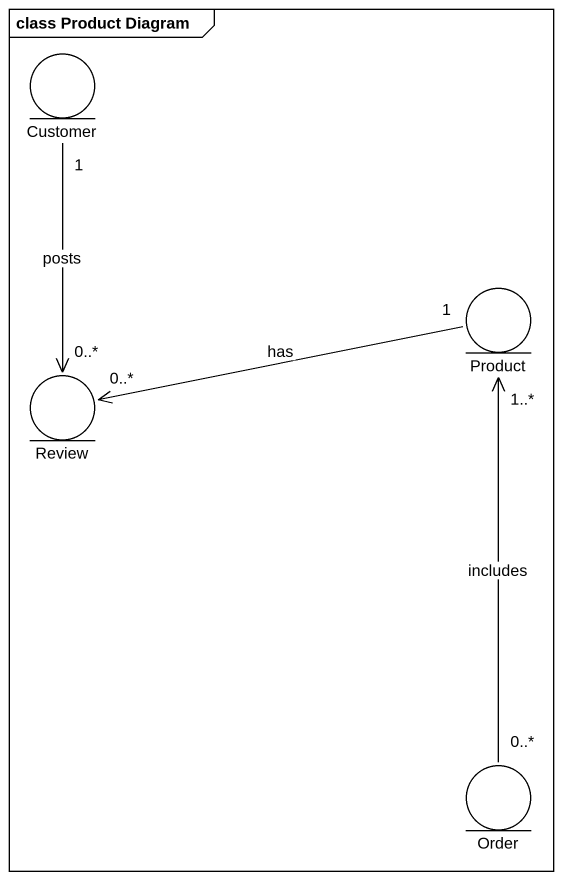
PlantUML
@startuml
mainframe class Product Diagram
entity Customer
entity Product
entity Review
entity Order
Customer "1" --> "0..*" Review : posts
Product "1" -left-> "0..*" Review : has
Order "0..*" -up-> "1..*" Product : includes
@enduml
